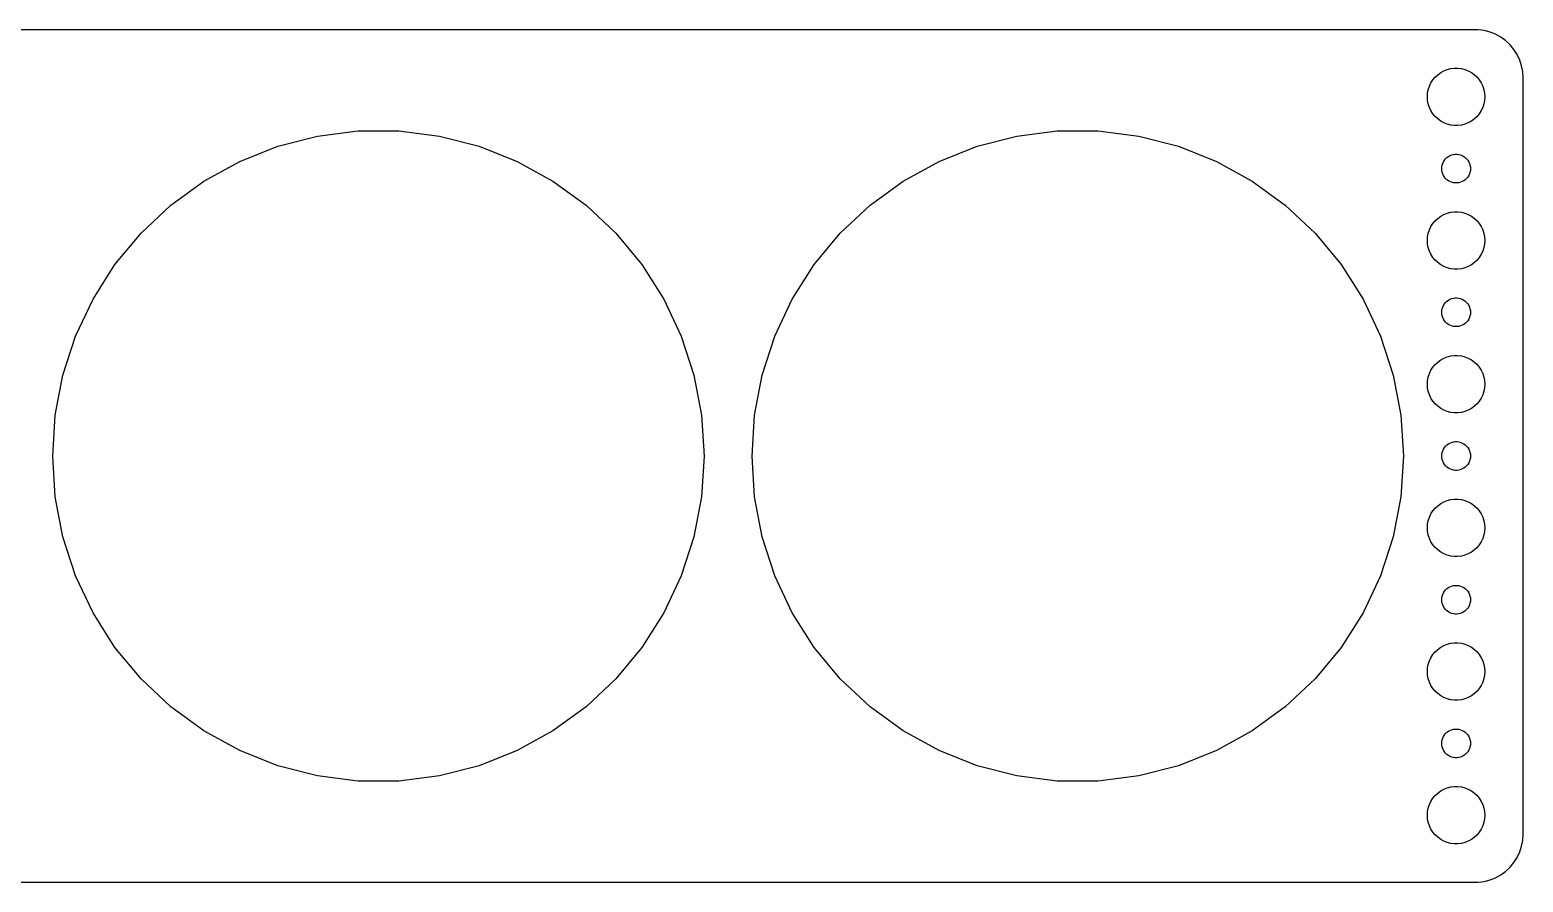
# Model space of a CAD drawing. Header units: metres. Extents: x -120 to 120, y -44 to 44.
# Drawn here: x -36.4 to 119.5, y -44.5 to 44.5 of the extents above; entities that cross this region are included whole.
import ezdxf

# ---------------------------------------------------------------- set-up
doc = ezdxf.new("R2010")
doc.units = ezdxf.units.M

msp = doc.modelspace()

# ---------------------------------------------------------------- linework, layer by layer
for p, q in [((114.814, 44.4901), (-114.814, 44.4901)), ((115.437, 44.4114), (114.814, 44.4901)), ((116.045, 44.2553), (115.437, 44.4114)), ((116.629, 44.0241), (116.045, 44.2553)), ((117.179, 43.7216), (116.629, 44.0241)), ((117.687, 43.3526), (117.179, 43.7216)), ((118.145, 42.9227), (117.687, 43.3526)), ((118.545, 42.4389), (118.145, 42.9227)), ((118.882, 41.9088), (118.545, 42.4389)), ((119.149, 41.3406), (118.882, 41.9088)), ((119.343, 40.7434), (119.149, 41.3406)), ((119.461, 40.1267), (119.343, 40.7434)), ((109.871, 38.9453), (110.073, 39.2634)), ((110.073, 39.2634), (110.313, 39.5536)), ((110.313, 39.5536), (110.588, 39.8115)), ((110.588, 39.8115), (110.893, 40.033)), ((110.893, 40.033), (111.223, 40.2145)), ((111.223, 40.2145), (111.573, 40.3532)), ((111.573, 40.3532), (111.938, 40.4469)), ((111.938, 40.4469), (112.312, 40.4941)), ((112.312, 40.4941), (112.688, 40.4941)), ((112.688, 40.4941), (113.062, 40.4469)), ((113.062, 40.4469), (113.427, 40.3532)), ((113.427, 40.3532), (113.777, 40.2145)), ((113.777, 40.2145), (114.107, 40.033)), ((114.107, 40.033), (114.412, 39.8115)), ((114.412, 39.8115), (114.687, 39.5536)), ((114.687, 39.5536), (114.927, 39.2634)), ((114.927, 39.2634), (115.129, 38.9453)), ((119.5, 39.5), (119.461, 40.1267)), ((119.5, -39.5), (119.5, 39.5)), ((109.5, 37.5), (109.524, 37.876)), ((109.524, 37.124), (109.5, 37.5)), ((109.524, 37.876), (109.594, 38.2461)), ((109.594, 38.2461), (109.711, 38.6044)), ((109.711, 38.6044), (109.871, 38.9453)), ((115.129, 38.9453), (115.289, 38.6044)), ((115.289, 38.6044), (115.406, 38.2461)), ((115.406, 38.2461), (115.476, 37.876)), ((115.476, 37.876), (115.5, 37.5)), ((115.5, 37.5), (115.476, 37.124)), ((109.594, 36.7539), (109.524, 37.124)), ((109.711, 36.3956), (109.594, 36.7539)), ((109.871, 36.0547), (109.711, 36.3956)), ((110.073, 35.7366), (109.871, 36.0547)), ((115.129, 36.0547), (114.927, 35.7366)), ((115.289, 36.3956), (115.129, 36.0547)), ((115.406, 36.7539), (115.289, 36.3956)), ((115.476, 37.124), (115.406, 36.7539)), ((110.313, 35.4464), (110.073, 35.7366)), ((110.588, 35.1885), (110.313, 35.4464)), ((110.893, 34.967), (110.588, 35.1885)), ((111.223, 34.7855), (110.893, 34.967)), ((111.573, 34.6468), (111.223, 34.7855)), ((111.938, 34.5531), (111.573, 34.6468)), ((112.312, 34.5059), (111.938, 34.5531)), ((112.688, 34.5059), (112.312, 34.5059)), ((113.062, 34.5531), (112.688, 34.5059)), ((113.427, 34.6468), (113.062, 34.5531)), ((113.777, 34.7855), (113.427, 34.6468)), ((114.107, 34.967), (113.777, 34.7855)), ((114.412, 35.1885), (114.107, 34.967)), ((114.687, 35.4464), (114.412, 35.1885)), ((114.927, 35.7366), (114.687, 35.4464)), ((-10.5066, 32.3359), (-6.37096, 33.3978)), ((-6.37096, 33.3978), (-2.13487, 33.9329)), ((-2.13487, 33.9329), (2.13487, 33.9329)), ((2.13487, 33.9329), (6.37096, 33.3978)), ((6.37096, 33.3978), (10.5066, 32.3359)), ((62.4934, 32.3359), (66.629, 33.3978)), ((66.629, 33.3978), (70.8651, 33.9329)), ((70.8651, 33.9329), (75.1349, 33.9329)), ((75.1349, 33.9329), (79.371, 33.3978)), ((79.371, 33.3978), (83.5066, 32.3359)), ((-14.4765, 30.7641), (-10.5066, 32.3359)), ((10.5066, 32.3359), (14.4765, 30.7641)), ((58.5235, 30.7641), (62.4934, 32.3359)), ((83.5066, 32.3359), (87.4765, 30.7641)), ((111.544, 31.1558), (111.696, 31.2665)), ((111.696, 31.2665), (111.861, 31.3572)), ((111.861, 31.3572), (112.036, 31.4266)), ((112.036, 31.4266), (112.219, 31.4734)), ((112.219, 31.4734), (112.406, 31.497)), ((112.406, 31.497), (112.594, 31.497)), ((112.594, 31.497), (112.781, 31.4734)), ((112.781, 31.4734), (112.964, 31.4266)), ((112.964, 31.4266), (113.139, 31.3572)), ((113.139, 31.3572), (113.304, 31.2665)), ((113.304, 31.2665), (113.456, 31.1558)), ((-18.2181, 28.7071), (-14.4765, 30.7641)), ((14.4765, 30.7641), (18.2181, 28.7071)), ((54.7819, 28.7071), (58.5235, 30.7641)), ((87.4765, 30.7641), (91.2181, 28.7071)), ((111, 30), (111.012, 30.188)), ((111.012, 29.812), (111, 30)), ((111.012, 30.188), (111.047, 30.373)), ((111.047, 29.627), (111.012, 29.812)), ((111.047, 30.373), (111.105, 30.5522)), ((111.105, 29.4478), (111.047, 29.627)), ((111.105, 30.5522), (111.186, 30.7226)), ((111.186, 30.7226), (111.286, 30.8817)), ((111.286, 30.8817), (111.407, 31.0268)), ((111.407, 31.0268), (111.544, 31.1558)), ((113.456, 31.1558), (113.593, 31.0268)), ((113.593, 31.0268), (113.714, 30.8817)), ((113.714, 30.8817), (113.814, 30.7226)), ((113.814, 30.7226), (113.895, 30.5522)), ((113.895, 30.5522), (113.953, 30.373)), ((113.953, 29.627), (113.895, 29.4478)), ((113.953, 30.373), (113.988, 30.188)), ((113.988, 29.812), (113.953, 29.627)), ((113.988, 30.188), (114, 30)), ((114, 30), (113.988, 29.812)), ((-21.6724, 26.1974), (-18.2181, 28.7071)), ((18.2181, 28.7071), (21.6724, 26.1974)), ((51.3276, 26.1974), (54.7819, 28.7071)), ((91.2181, 28.7071), (94.6724, 26.1974)), ((111.186, 29.2774), (111.105, 29.4478)), ((111.286, 29.1183), (111.186, 29.2774)), ((111.407, 28.9732), (111.286, 29.1183)), ((111.544, 28.8442), (111.407, 28.9732)), ((111.696, 28.7335), (111.544, 28.8442)), ((111.861, 28.6427), (111.696, 28.7335)), ((112.036, 28.5734), (111.861, 28.6427)), ((112.219, 28.5266), (112.036, 28.5734)), ((112.406, 28.503), (112.219, 28.5266)), ((112.594, 28.503), (112.406, 28.503)), ((112.781, 28.5266), (112.594, 28.503)), ((112.964, 28.5734), (112.781, 28.5266)), ((113.139, 28.6427), (112.964, 28.5734)), ((113.304, 28.7335), (113.139, 28.6427)), ((113.456, 28.8442), (113.304, 28.7335)), ((113.593, 28.9732), (113.456, 28.8442)), ((113.714, 29.1183), (113.593, 28.9732)), ((113.814, 29.2774), (113.714, 29.1183)), ((113.895, 29.4478), (113.814, 29.2774)), ((-24.7849, 23.2746), (-21.6724, 26.1974)), ((21.6724, 26.1974), (24.7849, 23.2746)), ((48.2151, 23.2746), (51.3276, 26.1974)), ((94.6724, 26.1974), (97.7849, 23.2746)), ((110.588, 24.8115), (110.893, 25.033)), ((110.893, 25.033), (111.223, 25.2145)), ((111.223, 25.2145), (111.573, 25.3532)), ((111.573, 25.3532), (111.938, 25.4469)), ((111.938, 25.4469), (112.312, 25.4941)), ((112.312, 25.4941), (112.688, 25.4941)), ((112.688, 25.4941), (113.062, 25.4469)), ((113.062, 25.4469), (113.427, 25.3532)), ((113.427, 25.3532), (113.777, 25.2145)), ((113.777, 25.2145), (114.107, 25.033)), ((114.107, 25.033), (114.412, 24.8115)), ((109.594, 23.2461), (109.711, 23.6044)), ((109.711, 23.6044), (109.871, 23.9453)), ((109.871, 23.9453), (110.073, 24.2634)), ((110.073, 24.2634), (110.313, 24.5536)), ((110.313, 24.5536), (110.588, 24.8115)), ((114.412, 24.8115), (114.687, 24.5536)), ((114.687, 24.5536), (114.927, 24.2634)), ((114.927, 24.2634), (115.129, 23.9453)), ((115.129, 23.9453), (115.289, 23.6044)), ((115.289, 23.6044), (115.406, 23.2461)), ((-27.5066, 19.9847), (-24.7849, 23.2746)), ((24.7849, 23.2746), (27.5066, 19.9847)), ((45.4934, 19.9847), (48.2151, 23.2746)), ((97.7849, 23.2746), (100.507, 19.9847)), ((109.5, 22.5), (109.524, 22.876)), ((109.524, 22.124), (109.5, 22.5)), ((109.524, 22.876), (109.594, 23.2461)), ((109.594, 21.7539), (109.524, 22.124)), ((115.406, 23.2461), (115.476, 22.876)), ((115.476, 22.124), (115.406, 21.7539)), ((115.476, 22.876), (115.5, 22.5)), ((115.5, 22.5), (115.476, 22.124)), ((109.711, 21.3956), (109.594, 21.7539)), ((109.871, 21.0547), (109.711, 21.3956)), ((110.073, 20.7366), (109.871, 21.0547)), ((110.313, 20.4464), (110.073, 20.7366)), ((110.588, 20.1884), (110.313, 20.4464)), ((114.687, 20.4464), (114.412, 20.1884)), ((114.927, 20.7366), (114.687, 20.4464)), ((115.129, 21.0547), (114.927, 20.7366)), ((115.289, 21.3956), (115.129, 21.0547)), ((115.406, 21.7539), (115.289, 21.3956)), ((-29.7944, 16.3796), (-27.5066, 19.9847)), ((27.5066, 19.9847), (29.7944, 16.3796)), ((43.2056, 16.3796), (45.4934, 19.9847)), ((100.507, 19.9847), (102.794, 16.3796)), ((110.893, 19.967), (110.588, 20.1884)), ((111.223, 19.7855), (110.893, 19.967)), ((111.573, 19.6468), (111.223, 19.7855)), ((111.938, 19.5531), (111.573, 19.6468)), ((112.312, 19.5059), (111.938, 19.5531)), ((112.688, 19.5059), (112.312, 19.5059)), ((113.062, 19.5531), (112.688, 19.5059)), ((113.427, 19.6468), (113.062, 19.5531)), ((113.777, 19.7855), (113.427, 19.6468)), ((114.107, 19.967), (113.777, 19.7855)), ((114.412, 20.1884), (114.107, 19.967)), ((-31.6124, 12.5162), (-29.7944, 16.3796)), ((29.7944, 16.3796), (31.6124, 12.5162)), ((41.3876, 12.5162), (43.2056, 16.3796)), ((102.794, 16.3796), (104.612, 12.5162)), ((111.105, 15.5522), (111.186, 15.7226)), ((111.186, 15.7226), (111.286, 15.8817)), ((111.286, 15.8817), (111.407, 16.0268)), ((111.407, 16.0268), (111.544, 16.1558)), ((111.544, 16.1558), (111.696, 16.2665)), ((111.696, 16.2665), (111.861, 16.3572)), ((111.861, 16.3572), (112.036, 16.4266)), ((112.036, 16.4266), (112.219, 16.4734)), ((112.219, 16.4734), (112.406, 16.497)), ((112.406, 16.497), (112.594, 16.497)), ((112.594, 16.497), (112.781, 16.4734)), ((112.781, 16.4734), (112.964, 16.4266)), ((112.964, 16.4266), (113.139, 16.3572)), ((113.139, 16.3572), (113.304, 16.2665)), ((113.304, 16.2665), (113.456, 16.1558)), ((113.456, 16.1558), (113.593, 16.0268)), ((113.593, 16.0268), (113.714, 15.8817)), ((113.714, 15.8817), (113.814, 15.7226)), ((113.814, 15.7226), (113.895, 15.5522)), ((111, 15), (111.012, 15.188)), ((111.012, 14.812), (111, 15)), ((111.012, 15.188), (111.047, 15.373)), ((111.047, 14.627), (111.012, 14.812)), ((111.047, 15.373), (111.105, 15.5522)), ((111.105, 14.4478), (111.047, 14.627)), ((111.186, 14.2774), (111.105, 14.4478)), ((111.286, 14.1183), (111.186, 14.2774)), ((111.407, 13.9732), (111.286, 14.1183)), ((113.714, 14.1183), (113.593, 13.9732)), ((113.814, 14.2774), (113.714, 14.1183)), ((113.895, 14.4478), (113.814, 14.2774)), ((113.895, 15.5522), (113.953, 15.373)), ((113.953, 14.627), (113.895, 14.4478)), ((113.953, 15.373), (113.988, 15.188)), ((113.988, 14.812), (113.953, 14.627)), ((113.988, 15.188), (114, 15)), ((114, 15), (113.988, 14.812)), ((-32.9318, 8.45544), (-31.6124, 12.5162)), ((31.6124, 12.5162), (32.9318, 8.45544)), ((40.0682, 8.45544), (41.3876, 12.5162)), ((104.612, 12.5162), (105.932, 8.45544)), ((111.544, 13.8442), (111.407, 13.9732)), ((111.696, 13.7335), (111.544, 13.8442)), ((111.861, 13.6427), (111.696, 13.7335)), ((112.036, 13.5734), (111.861, 13.6427)), ((112.219, 13.5266), (112.036, 13.5734)), ((112.406, 13.5029), (112.219, 13.5266)), ((112.594, 13.5029), (112.406, 13.5029)), ((112.781, 13.5266), (112.594, 13.5029)), ((112.964, 13.5734), (112.781, 13.5266)), ((113.139, 13.6427), (112.964, 13.5734)), ((113.304, 13.7335), (113.139, 13.6427)), ((113.456, 13.8442), (113.304, 13.7335)), ((113.593, 13.9732), (113.456, 13.8442)), ((110.073, 9.26335), (110.313, 9.55363)), ((110.313, 9.55363), (110.588, 9.81154)), ((110.588, 9.81154), (110.893, 10.033)), ((110.893, 10.033), (111.223, 10.2145)), ((111.223, 10.2145), (111.573, 10.3532)), ((111.573, 10.3532), (111.938, 10.4469)), ((111.938, 10.4469), (112.312, 10.4941)), ((112.312, 10.4941), (112.688, 10.4941)), ((112.688, 10.4941), (113.062, 10.4469)), ((113.062, 10.4469), (113.427, 10.3532)), ((113.427, 10.3532), (113.777, 10.2145)), ((113.777, 10.2145), (114.107, 10.033)), ((114.107, 10.033), (114.412, 9.81154)), ((114.412, 9.81154), (114.687, 9.55363)), ((114.687, 9.55363), (114.927, 9.26335)), ((-33.7319, 4.26132), (-32.9318, 8.45544)), ((32.9318, 8.45544), (33.7319, 4.26132)), ((39.2681, 4.26132), (40.0682, 8.45544)), ((105.932, 8.45544), (106.732, 4.26132)), ((109.5, 7.5), (109.524, 7.87599)), ((109.524, 7.87599), (109.594, 8.24606)), ((109.594, 8.24606), (109.711, 8.60437)), ((109.711, 8.60437), (109.871, 8.94525)), ((109.871, 8.94525), (110.073, 9.26335)), ((114.927, 9.26335), (115.129, 8.94525)), ((115.129, 8.94525), (115.289, 8.60437)), ((115.289, 8.60437), (115.406, 8.24606)), ((115.406, 8.24606), (115.476, 7.87599)), ((115.476, 7.87599), (115.5, 7.5)), ((109.524, 7.12399), (109.5, 7.5)), ((109.594, 6.75392), (109.524, 7.12399)), ((109.711, 6.39561), (109.594, 6.75392)), ((109.871, 6.05473), (109.711, 6.39561)), ((115.289, 6.39561), (115.129, 6.05473)), ((115.406, 6.75392), (115.289, 6.39561)), ((115.476, 7.12399), (115.406, 6.75392)), ((115.5, 7.5), (115.476, 7.12399)), ((110.073, 5.73663), (109.871, 6.05473)), ((110.313, 5.44635), (110.073, 5.73663)), ((110.588, 5.18845), (110.313, 5.44635)), ((110.893, 4.96701), (110.588, 5.18845)), ((111.223, 4.78551), (110.893, 4.96701)), ((111.573, 4.64682), (111.223, 4.78551)), ((113.777, 4.78551), (113.427, 4.64682)), ((114.107, 4.96701), (113.777, 4.78551)), ((114.412, 5.18845), (114.107, 4.96701)), ((114.687, 5.44635), (114.412, 5.18845)), ((114.927, 5.73663), (114.687, 5.44635)), ((115.129, 6.05473), (114.927, 5.73663)), ((-34, 0), (-33.7319, 4.26132)), ((33.7319, 4.26132), (34, 0)), ((39, 0), (39.2681, 4.26132)), ((106.732, 4.26132), (107, 0)), ((111.938, 4.55313), (111.573, 4.64682)), ((112.312, 4.50591), (111.938, 4.55313)), ((112.688, 4.50591), (112.312, 4.50591)), ((113.062, 4.55313), (112.688, 4.50591)), ((113.427, 4.64682), (113.062, 4.55313)), ((-33.7319, -4.26132), (-34, 0)), ((34, 0), (33.7319, -4.26132)), ((39.2681, -4.26132), (39, 0)), ((107, 0), (106.732, -4.26132)), ((111, 0), (111.012, 0.18799)), ((111.012, -0.18799), (111, 0)), ((111.012, 0.18799), (111.047, 0.37303)), ((111.047, 0.37303), (111.105, 0.55219)), ((111.105, 0.55219), (111.186, 0.72263)), ((111.186, 0.72263), (111.286, 0.88167)), ((111.286, 0.88167), (111.407, 1.02681)), ((111.407, 1.02681), (111.544, 1.15576)), ((111.544, 1.15576), (111.696, 1.26648)), ((111.696, 1.26648), (111.861, 1.35724)), ((111.861, 1.35724), (112.036, 1.42657)), ((112.036, 1.42657), (112.219, 1.47342)), ((112.219, 1.47342), (112.406, 1.49704)), ((112.406, 1.49704), (112.594, 1.49704)), ((112.594, 1.49704), (112.781, 1.47342)), ((112.781, 1.47342), (112.964, 1.42657)), ((112.964, 1.42657), (113.139, 1.35724)), ((113.139, 1.35724), (113.304, 1.26648)), ((113.304, 1.26648), (113.456, 1.15576)), ((113.456, 1.15576), (113.593, 1.02681)), ((113.593, 1.02681), (113.714, 0.88167)), ((113.714, 0.88167), (113.814, 0.72263)), ((113.814, 0.72263), (113.895, 0.55219)), ((113.895, 0.55219), (113.953, 0.37303)), ((113.953, 0.37303), (113.988, 0.18799)), ((113.988, 0.18799), (114, 0)), ((114, 0), (113.988, -0.18799)), ((111.047, -0.37303), (111.012, -0.18799)), ((111.105, -0.55219), (111.047, -0.37303)), ((111.186, -0.72263), (111.105, -0.55219)), ((111.286, -0.88167), (111.186, -0.72263)), ((111.407, -1.02681), (111.286, -0.88167)), ((111.544, -1.15576), (111.407, -1.02681)), ((111.696, -1.26648), (111.544, -1.15576)), ((111.861, -1.35724), (111.696, -1.26648)), ((112.036, -1.42657), (111.861, -1.35724)), ((112.219, -1.47342), (112.036, -1.42657)), ((112.406, -1.49704), (112.219, -1.47342)), ((112.594, -1.49704), (112.406, -1.49704)), ((112.781, -1.47342), (112.594, -1.49704)), ((112.964, -1.42657), (112.781, -1.47342)), ((113.139, -1.35724), (112.964, -1.42657)), ((113.304, -1.26648), (113.139, -1.35724)), ((113.456, -1.15576), (113.304, -1.26648)), ((113.593, -1.02681), (113.456, -1.15576)), ((113.714, -0.88167), (113.593, -1.02681)), ((113.814, -0.72263), (113.714, -0.88167)), ((113.895, -0.55219), (113.814, -0.72263)), ((113.953, -0.37303), (113.895, -0.55219)), ((113.988, -0.18799), (113.953, -0.37303)), ((-32.9318, -8.45544), (-33.7319, -4.26132)), ((33.7319, -4.26132), (32.9318, -8.45544)), ((40.0682, -8.45544), (39.2681, -4.26132)), ((106.732, -4.26132), (105.932, -8.45544)), ((111.223, -4.78551), (111.573, -4.64682)), ((111.573, -4.64682), (111.938, -4.55313)), ((111.938, -4.55313), (112.312, -4.50591)), ((112.312, -4.50591), (112.688, -4.50591)), ((112.688, -4.50591), (113.062, -4.55313)), ((113.062, -4.55313), (113.427, -4.64682)), ((113.427, -4.64682), (113.777, -4.78551)), ((109.711, -6.39561), (109.871, -6.05473)), ((109.871, -6.05473), (110.073, -5.73663)), ((110.073, -5.73663), (110.313, -5.44635)), ((110.313, -5.44635), (110.588, -5.18845)), ((110.588, -5.18845), (110.893, -4.96701)), ((110.893, -4.96701), (111.223, -4.78551)), ((113.777, -4.78551), (114.107, -4.96701)), ((114.107, -4.96701), (114.412, -5.18845)), ((114.412, -5.18845), (114.687, -5.44635)), ((114.687, -5.44635), (114.927, -5.73663)), ((114.927, -5.73663), (115.129, -6.05473)), ((115.129, -6.05473), (115.289, -6.39561)), ((109.5, -7.5), (109.524, -7.12399)), ((109.524, -7.87599), (109.5, -7.5)), ((109.524, -7.12399), (109.594, -6.75392)), ((109.594, -6.75392), (109.711, -6.39561)), ((115.289, -6.39561), (115.406, -6.75392)), ((115.406, -6.75392), (115.476, -7.12399)), ((115.476, -7.12399), (115.5, -7.5)), ((115.5, -7.5), (115.476, -7.87599)), ((-31.6124, -12.5162), (-32.9318, -8.45544)), ((32.9318, -8.45544), (31.6124, -12.5162)), ((41.3876, -12.5162), (40.0682, -8.45544)), ((105.932, -8.45544), (104.612, -12.5162)), ((109.594, -8.24606), (109.524, -7.87599)), ((109.711, -8.60437), (109.594, -8.24606)), ((109.871, -8.94525), (109.711, -8.60437)), ((110.073, -9.26335), (109.871, -8.94525)), ((110.313, -9.55363), (110.073, -9.26335)), ((114.927, -9.26335), (114.687, -9.55363)), ((115.129, -8.94525), (114.927, -9.26335)), ((115.289, -8.60437), (115.129, -8.94525)), ((115.406, -8.24606), (115.289, -8.60437)), ((115.476, -7.87599), (115.406, -8.24606)), ((110.588, -9.81154), (110.313, -9.55363)), ((110.893, -10.033), (110.588, -9.81154)), ((111.223, -10.2145), (110.893, -10.033)), ((111.573, -10.3532), (111.223, -10.2145)), ((111.938, -10.4469), (111.573, -10.3532)), ((112.312, -10.4941), (111.938, -10.4469)), ((112.688, -10.4941), (112.312, -10.4941)), ((113.062, -10.4469), (112.688, -10.4941)), ((113.427, -10.3532), (113.062, -10.4469)), ((113.777, -10.2145), (113.427, -10.3532)), ((114.107, -10.033), (113.777, -10.2145)), ((114.412, -9.81154), (114.107, -10.033)), ((114.687, -9.55363), (114.412, -9.81154)), ((-29.7944, -16.3796), (-31.6124, -12.5162)), ((31.6124, -12.5162), (29.7944, -16.3796)), ((43.2056, -16.3796), (41.3876, -12.5162)), ((104.612, -12.5162), (102.794, -16.3796)), ((111.286, -14.1183), (111.407, -13.9732)), ((111.407, -13.9732), (111.544, -13.8442)), ((111.544, -13.8442), (111.696, -13.7335)), ((111.696, -13.7335), (111.861, -13.6427)), ((111.861, -13.6427), (112.036, -13.5734)), ((112.036, -13.5734), (112.219, -13.5266)), ((112.219, -13.5266), (112.406, -13.5029)), ((112.406, -13.5029), (112.594, -13.5029)), ((112.594, -13.5029), (112.781, -13.5266)), ((112.781, -13.5266), (112.964, -13.5734)), ((112.964, -13.5734), (113.139, -13.6427)), ((113.139, -13.6427), (113.304, -13.7335)), ((113.304, -13.7335), (113.456, -13.8442)), ((113.456, -13.8442), (113.593, -13.9732)), ((113.593, -13.9732), (113.714, -14.1183)), ((111, -15), (111.012, -14.812)), ((111.012, -15.188), (111, -15)), ((111.012, -14.812), (111.047, -14.627)), ((111.047, -15.373), (111.012, -15.188)), ((111.047, -14.627), (111.105, -14.4478)), ((111.105, -15.5522), (111.047, -15.373)), ((111.105, -14.4478), (111.186, -14.2774)), ((111.186, -15.7226), (111.105, -15.5522)), ((111.186, -14.2774), (111.286, -14.1183)), ((113.714, -14.1183), (113.814, -14.2774)), ((113.814, -14.2774), (113.895, -14.4478)), ((113.895, -15.5522), (113.814, -15.7226)), ((113.895, -14.4478), (113.953, -14.627)), ((113.953, -15.373), (113.895, -15.5522)), ((113.953, -14.627), (113.988, -14.812)), ((113.988, -15.188), (113.953, -15.373)), ((113.988, -14.812), (114, -15)), ((114, -15), (113.988, -15.188)), ((-27.5066, -19.9847), (-29.7944, -16.3796)), ((29.7944, -16.3796), (27.5066, -19.9847)), ((45.4934, -19.9847), (43.2056, -16.3796)), ((102.794, -16.3796), (100.507, -19.9847)), ((111.286, -15.8817), (111.186, -15.7226)), ((111.407, -16.0268), (111.286, -15.8817)), ((111.544, -16.1558), (111.407, -16.0268)), ((111.696, -16.2665), (111.544, -16.1558)), ((111.861, -16.3572), (111.696, -16.2665)), ((112.036, -16.4266), (111.861, -16.3572)), ((112.219, -16.4734), (112.036, -16.4266)), ((112.406, -16.497), (112.219, -16.4734)), ((112.594, -16.497), (112.406, -16.497)), ((112.781, -16.4734), (112.594, -16.497)), ((112.964, -16.4266), (112.781, -16.4734)), ((113.139, -16.3572), (112.964, -16.4266)), ((113.304, -16.2665), (113.139, -16.3572)), ((113.456, -16.1558), (113.304, -16.2665)), ((113.593, -16.0268), (113.456, -16.1558)), ((113.714, -15.8817), (113.593, -16.0268)), ((113.814, -15.7226), (113.714, -15.8817)), ((-24.7849, -23.2746), (-27.5066, -19.9847)), ((27.5066, -19.9847), (24.7849, -23.2746)), ((48.2151, -23.2746), (45.4934, -19.9847)), ((100.507, -19.9847), (97.7849, -23.2746)), ((110.313, -20.4464), (110.588, -20.1884)), ((110.588, -20.1884), (110.893, -19.967)), ((110.893, -19.967), (111.223, -19.7855)), ((111.223, -19.7855), (111.573, -19.6468)), ((111.573, -19.6468), (111.938, -19.5531)), ((111.938, -19.5531), (112.312, -19.5059)), ((112.312, -19.5059), (112.688, -19.5059)), ((112.688, -19.5059), (113.062, -19.5531)), ((113.062, -19.5531), (113.427, -19.6468)), ((113.427, -19.6468), (113.777, -19.7855)), ((113.777, -19.7855), (114.107, -19.967)), ((114.107, -19.967), (114.412, -20.1884)), ((114.412, -20.1884), (114.687, -20.4464)), ((109.524, -22.124), (109.594, -21.7539)), ((109.594, -21.7539), (109.711, -21.3956)), ((109.711, -21.3956), (109.871, -21.0547)), ((109.871, -21.0547), (110.073, -20.7366)), ((110.073, -20.7366), (110.313, -20.4464)), ((114.687, -20.4464), (114.927, -20.7366)), ((114.927, -20.7366), (115.129, -21.0547)), ((115.129, -21.0547), (115.289, -21.3956)), ((115.289, -21.3956), (115.406, -21.7539)), ((115.406, -21.7539), (115.476, -22.124)), ((-21.6724, -26.1974), (-24.7849, -23.2746)), ((24.7849, -23.2746), (21.6724, -26.1974)), ((51.3276, -26.1974), (48.2151, -23.2746)), ((97.7849, -23.2746), (94.6724, -26.1974)), ((109.5, -22.5), (109.524, -22.124)), ((109.524, -22.876), (109.5, -22.5)), ((109.594, -23.2461), (109.524, -22.876)), ((109.711, -23.6044), (109.594, -23.2461)), ((115.406, -23.2461), (115.289, -23.6044)), ((115.476, -22.876), (115.406, -23.2461)), ((115.476, -22.124), (115.5, -22.5)), ((115.5, -22.5), (115.476, -22.876)), ((109.871, -23.9453), (109.711, -23.6044)), ((110.073, -24.2634), (109.871, -23.9453)), ((110.313, -24.5536), (110.073, -24.2634)), ((110.588, -24.8115), (110.313, -24.5536)), ((110.893, -25.033), (110.588, -24.8115)), ((114.412, -24.8115), (114.107, -25.033)), ((114.687, -24.5536), (114.412, -24.8115)), ((114.927, -24.2634), (114.687, -24.5536)), ((115.129, -23.9453), (114.927, -24.2634)), ((115.289, -23.6044), (115.129, -23.9453)), ((-18.2181, -28.7071), (-21.6724, -26.1974)), ((21.6724, -26.1974), (18.2181, -28.7071)), ((54.7819, -28.7071), (51.3276, -26.1974)), ((94.6724, -26.1974), (91.2181, -28.7071)), ((111.223, -25.2145), (110.893, -25.033)), ((111.573, -25.3532), (111.223, -25.2145)), ((111.938, -25.4469), (111.573, -25.3532)), ((112.312, -25.4941), (111.938, -25.4469)), ((112.688, -25.4941), (112.312, -25.4941)), ((113.062, -25.4469), (112.688, -25.4941)), ((113.427, -25.3532), (113.062, -25.4469)), ((113.777, -25.2145), (113.427, -25.3532)), ((114.107, -25.033), (113.777, -25.2145)), ((-14.4765, -30.7641), (-18.2181, -28.7071)), ((18.2181, -28.7071), (14.4765, -30.7641)), ((58.5235, -30.7641), (54.7819, -28.7071)), ((91.2181, -28.7071), (87.4765, -30.7641)), ((111.047, -29.627), (111.105, -29.4478)), ((111.105, -29.4478), (111.186, -29.2774)), ((111.186, -29.2774), (111.286, -29.1183)), ((111.286, -29.1183), (111.407, -28.9732)), ((111.407, -28.9732), (111.544, -28.8442)), ((111.544, -28.8442), (111.696, -28.7335)), ((111.696, -28.7335), (111.861, -28.6427)), ((111.861, -28.6427), (112.036, -28.5734)), ((112.036, -28.5734), (112.219, -28.5266)), ((112.219, -28.5266), (112.406, -28.503)), ((112.406, -28.503), (112.594, -28.503)), ((112.594, -28.503), (112.781, -28.5266)), ((112.781, -28.5266), (112.964, -28.5734)), ((112.964, -28.5734), (113.139, -28.6427)), ((113.139, -28.6427), (113.304, -28.7335)), ((113.304, -28.7335), (113.456, -28.8442)), ((113.456, -28.8442), (113.593, -28.9732)), ((113.593, -28.9732), (113.714, -29.1183)), ((113.714, -29.1183), (113.814, -29.2774)), ((113.814, -29.2774), (113.895, -29.4478)), ((113.895, -29.4478), (113.953, -29.627)), ((-10.5066, -32.3359), (-14.4765, -30.7641)), ((14.4765, -30.7641), (10.5066, -32.3359)), ((62.4934, -32.3359), (58.5235, -30.7641)), ((87.4765, -30.7641), (83.5066, -32.3359)), ((111, -30), (111.012, -29.812)), ((111.012, -30.188), (111, -30)), ((111.012, -29.812), (111.047, -29.627)), ((111.047, -30.373), (111.012, -30.188)), ((111.105, -30.5522), (111.047, -30.373)), ((111.186, -30.7226), (111.105, -30.5522)), ((111.286, -30.8817), (111.186, -30.7226)), ((111.407, -31.0268), (111.286, -30.8817)), ((111.544, -31.1558), (111.407, -31.0268)), ((111.696, -31.2665), (111.544, -31.1558)), ((113.456, -31.1558), (113.304, -31.2665)), ((113.593, -31.0268), (113.456, -31.1558)), ((113.714, -30.8817), (113.593, -31.0268)), ((113.814, -30.7226), (113.714, -30.8817)), ((113.895, -30.5522), (113.814, -30.7226)), ((113.953, -30.373), (113.895, -30.5522)), ((113.953, -29.627), (113.988, -29.812)), ((113.988, -30.188), (113.953, -30.373)), ((113.988, -29.812), (114, -30)), ((114, -30), (113.988, -30.188)), ((-6.37096, -33.3978), (-10.5066, -32.3359)), ((10.5066, -32.3359), (6.37096, -33.3978)), ((66.629, -33.3978), (62.4934, -32.3359)), ((83.5066, -32.3359), (79.371, -33.3978)), ((111.861, -31.3572), (111.696, -31.2665)), ((112.036, -31.4266), (111.861, -31.3572)), ((112.219, -31.4734), (112.036, -31.4266)), ((112.406, -31.497), (112.219, -31.4734)), ((112.594, -31.497), (112.406, -31.497)), ((112.781, -31.4734), (112.594, -31.497)), ((112.964, -31.4266), (112.781, -31.4734)), ((113.139, -31.3572), (112.964, -31.4266)), ((113.304, -31.2665), (113.139, -31.3572)), ((-2.13487, -33.9329), (-6.37096, -33.3978)), ((2.13487, -33.9329), (-2.13487, -33.9329)), ((6.37096, -33.3978), (2.13487, -33.9329)), ((70.8651, -33.9329), (66.629, -33.3978)), ((75.1349, -33.9329), (70.8651, -33.9329)), ((79.371, -33.3978), (75.1349, -33.9329)), ((109.871, -36.0547), (110.073, -35.7366)), ((110.073, -35.7366), (110.313, -35.4464)), ((110.313, -35.4464), (110.588, -35.1885)), ((110.588, -35.1885), (110.893, -34.967)), ((110.893, -34.967), (111.223, -34.7855)), ((111.223, -34.7855), (111.573, -34.6468)), ((111.573, -34.6468), (111.938, -34.5531)), ((111.938, -34.5531), (112.312, -34.5059)), ((112.312, -34.5059), (112.688, -34.5059)), ((112.688, -34.5059), (113.062, -34.5531)), ((113.062, -34.5531), (113.427, -34.6468)), ((113.427, -34.6468), (113.777, -34.7855)), ((113.777, -34.7855), (114.107, -34.967)), ((114.107, -34.967), (114.412, -35.1885)), ((114.412, -35.1885), (114.687, -35.4464)), ((114.687, -35.4464), (114.927, -35.7366)), ((114.927, -35.7366), (115.129, -36.0547)), ((109.5, -37.5), (109.524, -37.124)), ((109.524, -37.124), (109.594, -36.7539)), ((109.594, -36.7539), (109.711, -36.3956)), ((109.711, -36.3956), (109.871, -36.0547)), ((115.129, -36.0547), (115.289, -36.3956)), ((115.289, -36.3956), (115.406, -36.7539)), ((115.406, -36.7539), (115.476, -37.124)), ((115.476, -37.124), (115.5, -37.5)), ((109.524, -37.876), (109.5, -37.5)), ((109.594, -38.2461), (109.524, -37.876)), ((109.711, -38.6044), (109.594, -38.2461)), ((109.871, -38.9453), (109.711, -38.6044)), ((110.073, -39.2634), (109.871, -38.9453)), ((115.129, -38.9453), (114.927, -39.2634)), ((115.289, -38.6044), (115.129, -38.9453)), ((115.406, -38.2461), (115.289, -38.6044)), ((115.476, -37.876), (115.406, -38.2461)), ((115.5, -37.5), (115.476, -37.876)), ((110.313, -39.5536), (110.073, -39.2634)), ((110.588, -39.8115), (110.313, -39.5536)), ((110.893, -40.033), (110.588, -39.8115)), ((111.223, -40.2145), (110.893, -40.033)), ((111.573, -40.3532), (111.223, -40.2145)), ((111.938, -40.4469), (111.573, -40.3532)), ((112.312, -40.4941), (111.938, -40.4469)), ((112.688, -40.4941), (112.312, -40.4941)), ((113.062, -40.4469), (112.688, -40.4941)), ((113.427, -40.3532), (113.062, -40.4469)), ((113.777, -40.2145), (113.427, -40.3532)), ((114.107, -40.033), (113.777, -40.2145)), ((114.412, -39.8115), (114.107, -40.033)), ((114.687, -39.5536), (114.412, -39.8115)), ((114.927, -39.2634), (114.687, -39.5536)), ((119.343, -40.7434), (119.461, -40.1267)), ((119.461, -40.1267), (119.5, -39.5)), ((118.545, -42.4389), (118.882, -41.9088)), ((118.882, -41.9088), (119.149, -41.3406)), ((119.149, -41.3406), (119.343, -40.7434)), ((117.179, -43.7216), (117.687, -43.3526)), ((117.687, -43.3526), (118.145, -42.9227)), ((118.145, -42.9227), (118.545, -42.4389)), ((-114.814, -44.4901), (114.814, -44.4901)), ((114.814, -44.4901), (115.437, -44.4114)), ((115.437, -44.4114), (116.045, -44.2553)), ((116.045, -44.2553), (116.629, -44.0241)), ((116.629, -44.0241), (117.179, -43.7216))]:
    msp.add_line(p, q)

doc.saveas('drawing.dxf')
